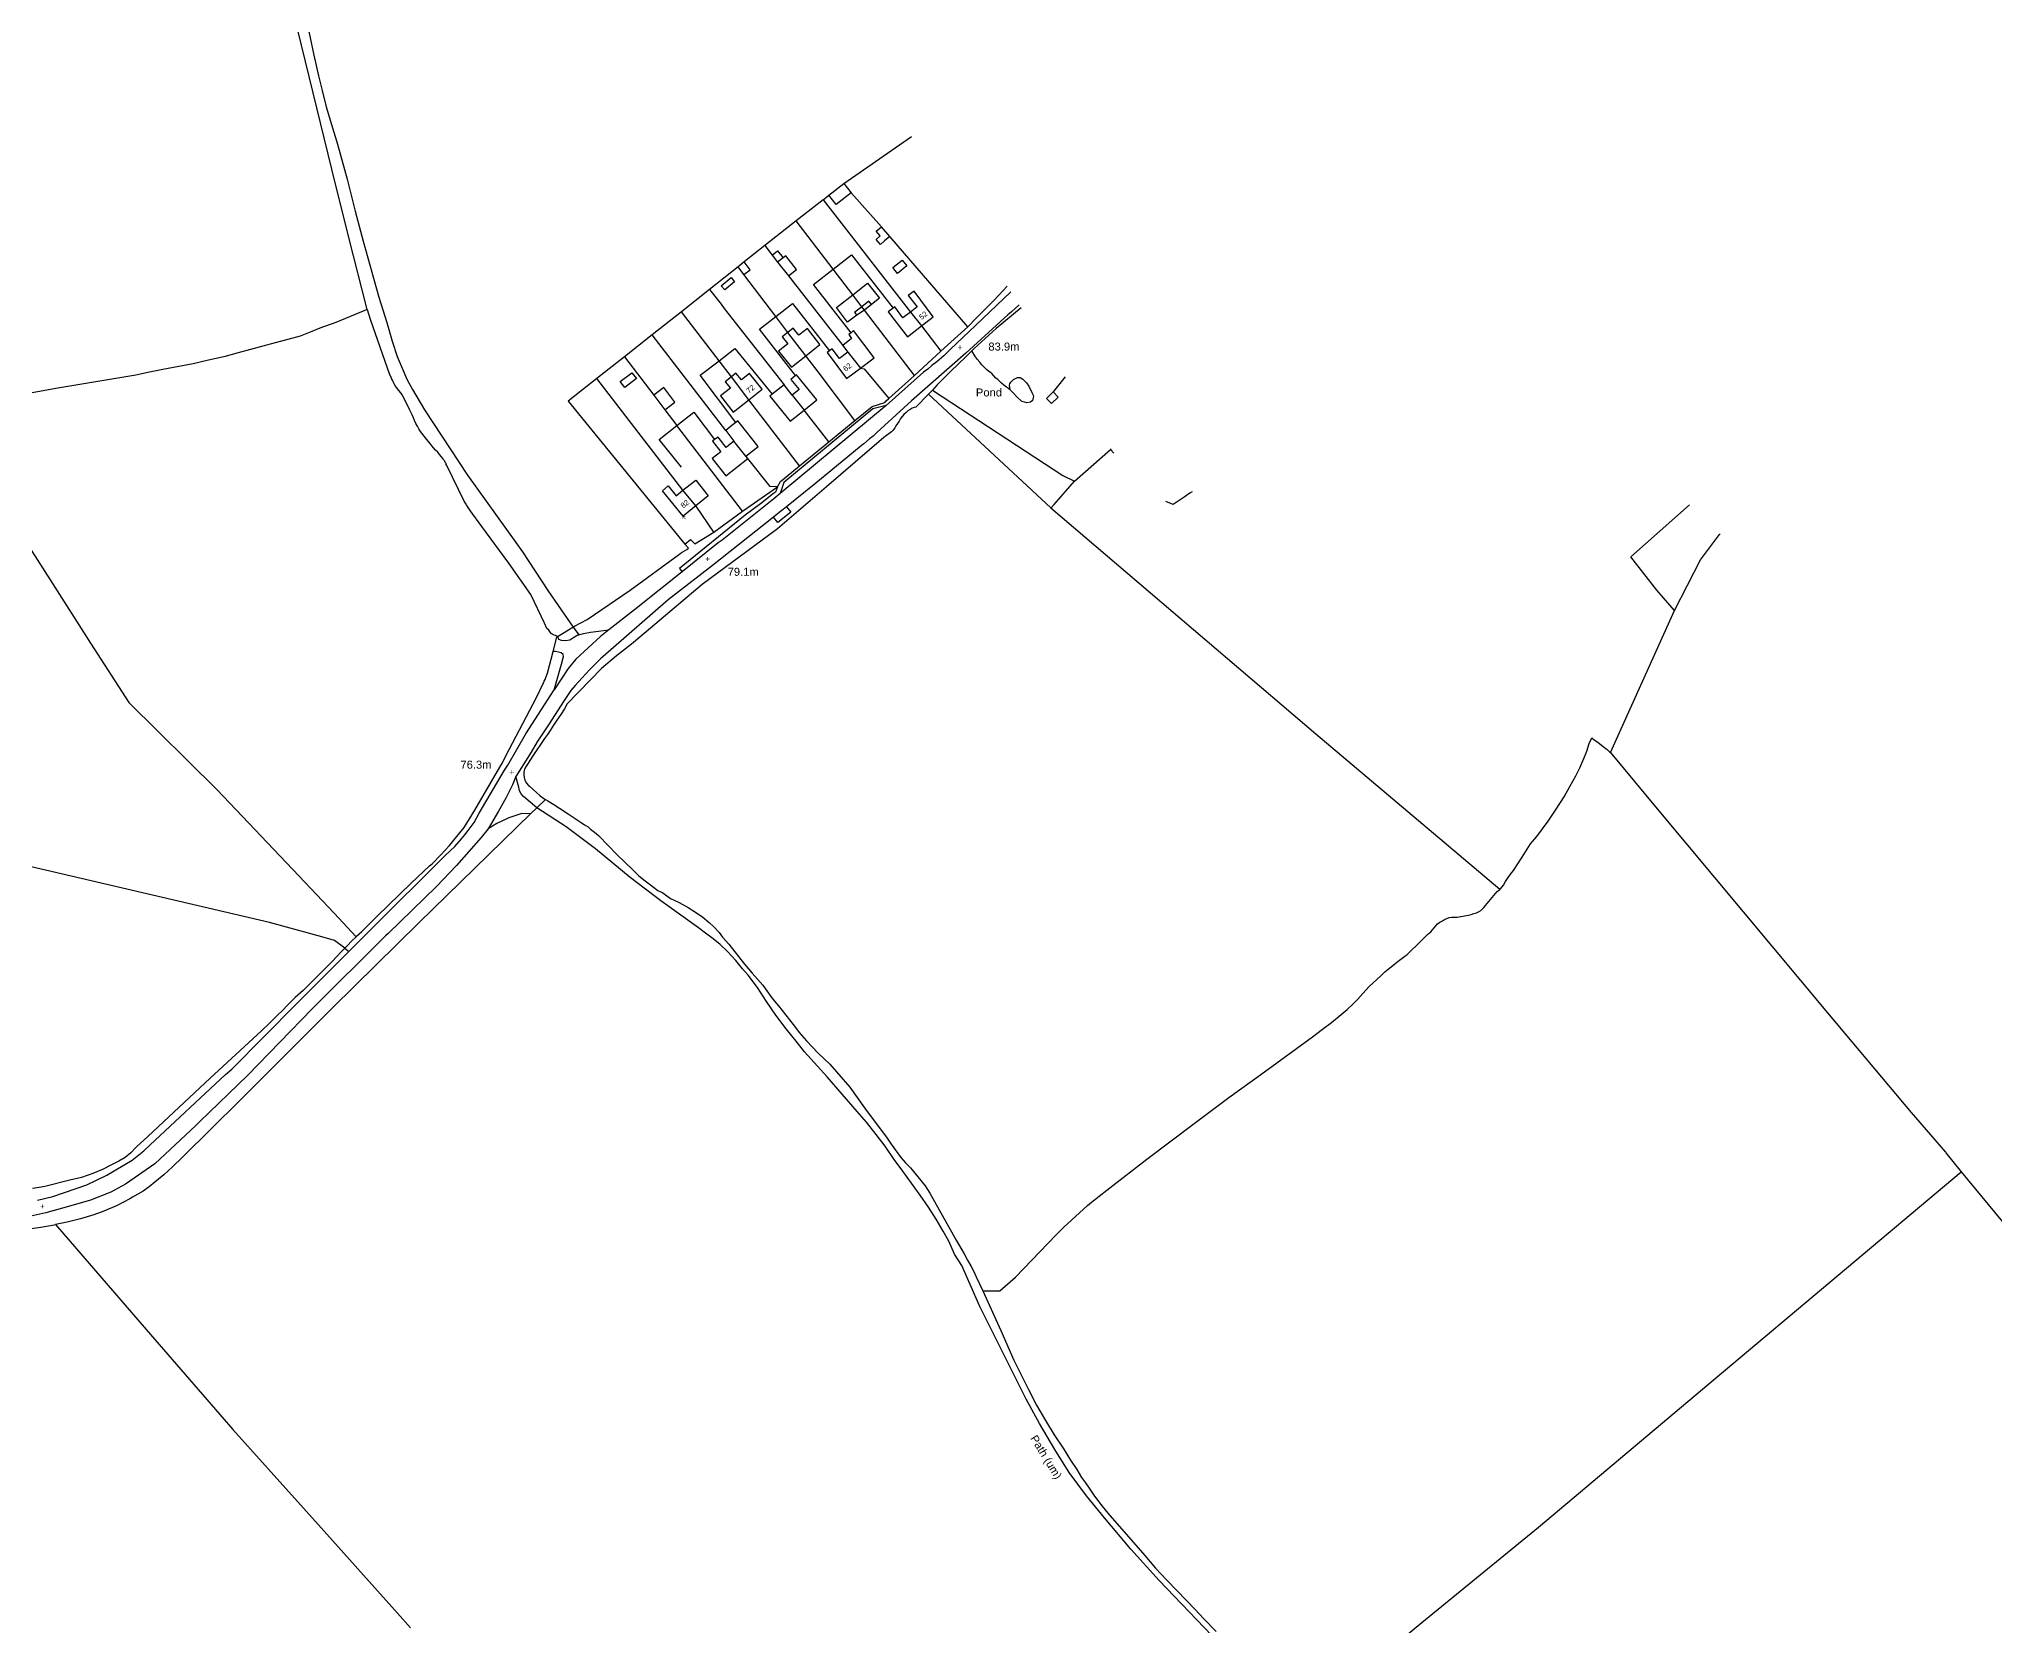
# Model space of a CAD drawing. Header units: millimetres. Extents: x 111502 to 977541, y 8702 to 1044108.
# Drawn here: x 976277 to 977010, y 476623 to 477218 of the extents above; entities that cross this region are included whole.
import ezdxf

# ---------------------------------------------------------------- set-up
doc = ezdxf.new("R2010")
doc.units = ezdxf.units.MM
doc.header["$LTSCALE"] = 0.25
doc.layers.add('X HVSS Site Background', color=8, linetype='Continuous')
doc.styles.add('OS Master Map$1$Standard', font='txt')

# ---------------------------------------------------------------- blocks, each defined once
blk = doc.blocks.new('OS Master Map$1$OSS15')
at = {"color": 8, "true_color": 0x707070, "const_width": 0.174, "flags": 128}
for points in [[(-0.775, 0), (0.775, 0)], [(0, -0.775), (0, 0.775)]]:
    blk.add_lwpolyline(points, dxfattribs=at)
blk = doc.blocks.new('OS Master Map$1$OSS2')
at = {"color": 8, "true_color": 0x707070, "const_width": 0.174, "flags": 128}
for points in [[(0.707, 0.707), (0, 0), (0.707, -0.707)], [(1.42, 0), (0, 0)]]:
    blk.add_lwpolyline(points, dxfattribs=at)
blk = doc.blocks.new('OS MAP')
at = {"layer": 'X HVSS Site Background', "flags": 128}
for points in [[(490181.71, 241657.82), (490174.75, 241684.85), (490174.75, 241684.85), (490168.45, 241710.45), (490168.45, 241710.45), (490147.25, 241797.35)], [(490158.99, 241766.11), (490161.69, 241753.21), (490161.69, 241753.21), (490163.47, 241745.41), (490163.47, 241745.41), (490164.77, 241739.88), (490164.77, 241739.88), (490166.33, 241733.76), (490166.33, 241733.76), (490168.26, 241727.15), (490168.26, 241727.15), (490170.51, 241719.85), (490170.51, 241719.85), (490174.2, 241706.63), (490174.2, 241706.63), (490177.13, 241694.64), (490177.13, 241694.64), (490180.2, 241683.44), (490180.2, 241683.44), (490186.1, 241662.39), (490186.1, 241662.39), (490189.09, 241652.88), (490189.09, 241652.88), (490191.07, 241645.91), (490191.07, 241645.91), (490192.96, 241640.18), (490192.96, 241640.18), (490194.83, 241635.78), (490194.83, 241635.78), (490196.57, 241631.65), (490196.57, 241631.65), (490198.71, 241627.76), (490198.71, 241627.76), (490203.23, 241620.15), (490203.23, 241620.15), (490219.33, 241595.71), (490219.33, 241595.71), (490237.45, 241570.39), (490237.45, 241570.39), (490239.94, 241566.9), (490239.94, 241566.9), (490249.41, 241552.47), (490249.41, 241552.47), (490252.15, 241548.45), (490252.15, 241548.45), (490258.97, 241538.74)], [(490360.43, 241705.07), (490385.78, 241722.68)], [(490352.64, 241698.96), (490342.58, 241691.07)], [(490352.64, 241698.96), (490354.82, 241700.67)], [(490352.64, 241698.96), (490385.39, 241656.84)], [(490354.82, 241700.67), (490360.43, 241705.07)], [(490363.19, 241701.55), (490357.57, 241697.15), (490357.57, 241697.15), (490354.82, 241700.67)], [(490360.43, 241705.07), (490363.19, 241701.55)], [(490374.47, 241688.82), (490363.19, 241701.55)], [(490342.58, 241691.07), (490330.73, 241681.77)], [(490356.42, 241672.94), (490342.58, 241691.07)], [(490377.61, 241685.18), (490375.66, 241683.5), (490375.66, 241683.5), (490374.13, 241682.17), (490374.13, 241682.17), (490372.48, 241684.08), (490372.48, 241684.08), (490374.02, 241685.41), (490374.02, 241685.41), (490372.52, 241687.14), (490372.52, 241687.14), (490374.47, 241688.82)], [(490377.61, 241685.18), (490374.47, 241688.82)], [(490406.87, 241651.31), (490377.61, 241685.18)], [(490330.73, 241681.77), (490323.02, 241675.64)], [(490330.73, 241681.77), (490333.54, 241678.17)], [(490333.54, 241678.17), (490335.56, 241679.74), (490335.56, 241679.74), (490337.6, 241677.12)], [(490333.54, 241678.17), (490335.59, 241675.55)], [(490337.6, 241677.12), (490335.59, 241675.55)], [(490339.62, 241670.39), (490342.67, 241672.78), (490342.67, 241672.78), (490338.64, 241677.93), (490338.64, 241677.93), (490337.6, 241677.12)], [(490356.42, 241672.94), (490363.23, 241678.27), (490363.23, 241678.27), (490378.87, 241658.29)], [(490320.75, 241673.84), (490310.02, 241665.31)], [(490314.47, 241666.72), (490318.12, 241669.74), (490318.12, 241669.74), (490319.43, 241668.17), (490319.43, 241668.17), (490315.77, 241665.15), (490315.77, 241665.15), (490314.47, 241666.72)], [(490323.02, 241675.64), (490320.75, 241673.84)], [(490322.93, 241670.97), (490320.75, 241673.84)], [(490322.93, 241670.97), (490325.23, 241672.73), (490325.23, 241672.73), (490323.02, 241675.64)], [(490334.88, 241655.23), (490322.93, 241670.97)], [(490335.59, 241675.55), (490339.62, 241670.39)], [(490339.62, 241670.39), (490359.98, 241644.33)], [(490363.1, 241649.09), (490349.03, 241667.17), (490349.03, 241667.17), (490356.42, 241672.94)], [(490363.75, 241663.33), (490356.42, 241672.94)], [(490378.76, 241673.51), (490382.3, 241676.34), (490382.3, 241676.34), (490384.05, 241674.16), (490384.05, 241674.16), (490380.52, 241671.32), (490380.52, 241671.32), (490378.76, 241673.51)], [(490310.02, 241665.31), (490299.53, 241656.97)], [(490310.02, 241665.31), (490314.35, 241659.78), (490314.35, 241659.78), (490315.59, 241658.2), (490315.59, 241658.2), (490338, 241629.57)], [(490365.23, 241655.67), (490361.83, 241653.07), (490361.83, 241653.07), (490357.63, 241658.57), (490357.63, 241658.57), (490363.75, 241663.33)], [(490363.75, 241663.33), (490369.33, 241667.67), (490369.33, 241667.67), (490373.73, 241662.07), (490373.73, 241662.07), (490370.83, 241659.67)], [(490367.17, 241658.85), (490363.75, 241663.33)], [(490422.99, 241664.43), (490409.75, 241651.85), (490409.75, 241651.85), (490400.35, 241642.95), (490400.35, 241642.95), (490397.85, 241640.45), (490397.85, 241640.45), (490395.25, 241638.15), (490395.25, 241638.15), (490393.45, 241636.75), (490393.45, 241636.75), (490391.85, 241635.45), (490391.85, 241635.45), (490390.25, 241634.25), (490390.25, 241634.25), (490376.23, 241621.77)], [(490389.46, 241651.62), (490393.93, 241655.07), (490393.93, 241655.07), (490386.73, 241664.67), (490386.73, 241664.67), (490384.53, 241663.07), (490384.53, 241663.07), (490387.93, 241658.77), (490387.93, 241658.77), (490385.39, 241656.84)], [(490406.87, 241651.31), (490407.73, 241652.17), (490407.73, 241652.17), (490409.25, 241653.75), (490409.25, 241653.75), (490416.35, 241660.95), (490416.35, 241660.95), (490418.55, 241663.15), (490418.55, 241663.15), (490420.15, 241664.95), (490420.15, 241664.95), (490421.65, 241666.54)], [(490181.71, 241657.82), (490169.95, 241652.95), (490169.95, 241652.95), (490163.95, 241650.75), (490163.95, 241650.75), (490160.25, 241649.25), (490160.25, 241649.25), (490156.55, 241647.85), (490156.55, 241647.85), (490151.95, 241646.55), (490151.95, 241646.55), (490147.25, 241645.25), (490147.25, 241645.25), (490133.35, 241641.55), (490133.35, 241641.55), (490127.95, 241640.05), (490127.95, 241640.05), (490122.15, 241638.75), (490122.15, 241638.75), (490116.45, 241637.45), (490116.45, 241637.45), (490105.05, 241635.25), (490105.05, 241635.25), (490100.05, 241634.25), (490100.05, 241634.25), (490094.95, 241633.15), (490094.95, 241633.15), (490065.65, 241628.25), (490065.65, 241628.25), (490029.63, 241621.85)], [(490253.03, 241535.13), (490252.25, 241535.55), (490252.25, 241535.55), (490251.45, 241535.85), (490251.45, 241535.85), (490250.65, 241536.35), (490250.65, 241536.35), (490250.25, 241536.85), (490250.25, 241536.85), (490249.75, 241537.55), (490249.75, 241537.55), (490249.05, 241538.25), (490249.05, 241538.25), (490248.15, 241540.15), (490248.15, 241540.15), (490243.05, 241550.95), (490243.05, 241550.95), (490234.85, 241562.65), (490234.85, 241562.65), (490224.65, 241576.45), (490224.65, 241576.45), (490220.25, 241582.45), (490220.25, 241582.45), (490219.55, 241583.55), (490219.55, 241583.55), (490218.95, 241584.55), (490218.95, 241584.55), (490218.75, 241584.85), (490218.75, 241584.85), (490218.05, 241585.95), (490218.05, 241585.95), (490211.55, 241599.25), (490211.55, 241599.25), (490211.35, 241599.65), (490211.35, 241599.65), (490211.25, 241600.05), (490211.25, 241600.05), (490211.05, 241600.35), (490211.05, 241600.35), (490210.75, 241600.95), (490210.75, 241600.95), (490210.45, 241601.25), (490210.45, 241601.25), (490210.25, 241601.55), (490210.25, 241601.55), (490210.15, 241601.75), (490210.15, 241601.75), (490209.55, 241602.55), (490209.55, 241602.55), (490208.85, 241603.45), (490208.85, 241603.45), (490208.15, 241604.25), (490208.15, 241604.25), (490207.35, 241605.05), (490207.35, 241605.05), (490205.95, 241606.65), (490205.95, 241606.65), (490205.65, 241607.05), (490205.65, 241607.05), (490203.55, 241609.65), (490203.55, 241609.65), (490201.65, 241612.05), (490201.65, 241612.05), (490201.05, 241613.05), (490201.05, 241613.05), (490200.55, 241614.05), (490200.55, 241614.05), (490199.95, 241615.05), (490199.95, 241615.05), (490199.45, 241616.15), (490199.45, 241616.15), (490199.05, 241617.15), (490199.05, 241617.15), (490198.55, 241618.25), (490198.55, 241618.25), (490198.05, 241619.25), (490198.05, 241619.25), (490197.55, 241620.35), (490197.55, 241620.35), (490197.25, 241620.95), (490197.25, 241620.95), (490194.75, 241625.75), (490194.75, 241625.75), (490194.25, 241626.55), (490194.25, 241626.55), (490193.55, 241627.45), (490193.55, 241627.45), (490192.35, 241629.05), (490192.35, 241629.05), (490191.75, 241629.95), (490191.75, 241629.95), (490191.45, 241630.65), (490191.45, 241630.65), (490191.15, 241631.25), (490191.15, 241631.25), (490190.85, 241631.95), (490190.85, 241631.95), (490190.75, 241632.15), (490190.75, 241632.15), (490190.15, 241633.25), (490190.15, 241633.25), (490182.95, 241654.05), (490182.95, 241654.05), (490181.75, 241657.65), (490181.75, 241657.65), (490181.71, 241657.82)], [(490299.53, 241656.97), (490288.58, 241648.31)], [(490313.6, 241638.61), (490299.53, 241656.97)], [(490342.3, 241633.01), (490328.73, 241650.47), (490328.73, 241650.47), (490334.88, 241655.23)], [(490334.88, 241655.23), (490341.13, 241660.07), (490341.13, 241660.07), (490355.02, 241642.33)], [(490339.45, 241649.22), (490334.88, 241655.23)], [(490426.11, 241659.56), (490423.25, 241656.95), (490423.25, 241656.95), (490421.95, 241655.75), (490421.95, 241655.75), (490406.15, 241641.45), (490406.15, 241641.45), (490385.75, 241623.55), (490385.75, 241623.55), (490372.75, 241611.65), (490372.75, 241611.65), (490371.35, 241610.35), (490371.35, 241610.35), (490370.05, 241609.25), (490370.05, 241609.25), (490367.85, 241607.45), (490367.85, 241607.45), (490367.05, 241606.75), (490367.05, 241606.75), (490366.15, 241606.05), (490366.15, 241606.05), (490349.85, 241592.65), (490349.85, 241592.65), (490338.95, 241583.75)], [(490367.17, 241658.85), (490364.43, 241656.67), (490364.43, 241656.67), (490365.23, 241655.67)], [(490368.13, 241657.61), (490365.23, 241655.67)], [(490370.83, 241659.67), (490369.83, 241660.97), (490369.83, 241660.97), (490367.17, 241658.85)], [(490368.13, 241657.61), (490367.17, 241658.85)], [(490370.83, 241659.67), (490368.13, 241657.61)], [(490386.84, 241633.09), (490368.13, 241657.61)], [(490378.87, 241658.29), (490377.03, 241656.97), (490377.03, 241656.97), (490384.23, 241647.57), (490384.23, 241647.57), (490389.46, 241651.62)], [(490385.39, 241656.84), (490382.53, 241654.67), (490382.53, 241654.67), (490379.53, 241658.77), (490379.53, 241658.77), (490378.87, 241658.29)], [(490385.39, 241656.84), (490389.46, 241651.62)], [(490426.85, 241658.4), (490417.55, 241650.65), (490417.55, 241650.65), (490413.35, 241646.95), (490413.35, 241646.95), (490409.25, 241643.15), (490409.25, 241643.15), (490408.45, 241642.35)], [(490288.58, 241648.31), (490278.12, 241640.04)], [(490316.14, 241612.39), (490288.58, 241648.31)], [(490339.45, 241649.22), (490337.33, 241647.57), (490337.33, 241647.57), (490339.43, 241644.97), (490339.43, 241644.97), (490335.93, 241642.17), (490335.93, 241642.17), (490340.73, 241636.17), (490340.73, 241636.17), (490346.11, 241640.45)], [(490346.11, 241640.45), (490351.43, 241644.67), (490351.43, 241644.67), (490346.73, 241650.67), (490346.73, 241650.67), (490343.53, 241648.17), (490343.53, 241648.17), (490341.43, 241650.77), (490341.43, 241650.77), (490339.45, 241649.22)], [(490346.11, 241640.45), (490339.45, 241649.22)], [(490363.1, 241649.09), (490362.23, 241648.37), (490362.23, 241648.37), (490363.33, 241646.9), (490363.33, 241646.9), (490359.98, 241644.33)], [(490366.62, 241635.85), (490371.73, 241639.67), (490371.73, 241639.67), (490364.03, 241649.87), (490364.03, 241649.87), (490363.1, 241649.09)], [(490389.46, 241651.62), (490396.83, 241642.14)], [(490396.83, 241642.14), (490406.87, 241651.31)], [(490278.12, 241640.04), (490267.78, 241631.87)], [(490278.12, 241640.04), (490289.13, 241625.65)], [(490313.6, 241638.61), (490319.53, 241643.17), (490319.53, 241643.17), (490333.58, 241626.03)], [(490364.56, 241616.17), (490350.73, 241634.37), (490350.73, 241634.37), (490346.11, 241640.45)], [(490355.02, 241642.33), (490354.13, 241641.67), (490354.13, 241641.67), (490361.43, 241631.97), (490361.43, 241631.97), (490366.62, 241635.85)], [(490361.93, 241641.84), (490358.83, 241639.47), (490358.83, 241639.47), (490356.03, 241643.07), (490356.03, 241643.07), (490355.02, 241642.33)], [(490359.98, 241644.33), (490361.83, 241641.97), (490361.83, 241641.97), (490361.93, 241641.84)], [(490361.93, 241641.84), (490366.62, 241635.85)], [(490386.84, 241633.09), (490396.83, 241642.14)], [(490408.45, 241642.35), (490406.25, 241640.15), (490406.25, 241640.15), (490403.25, 241637.25), (490403.25, 241637.25), (490400.55, 241634.65), (490400.55, 241634.65), (490395.45, 241629.55), (490395.45, 241629.55), (490393.6, 241627.6)], [(490422.74, 241627.72), (490420.4, 241629.4), (490420.4, 241629.4), (490419.5, 241630.2), (490419.5, 241630.2), (490418.7, 241631.1), (490418.7, 241631.1), (490418.1, 241631.5), (490418.1, 241631.5), (490417.4, 241632.1), (490417.4, 241632.1), (490415.93, 241633.81), (490415.93, 241633.81), (490414.6, 241634.7), (490414.6, 241634.7), (490413.9, 241635.3), (490413.9, 241635.3), (490413.1, 241636), (490413.1, 241636), (490412.2, 241637), (490412.2, 241637), (490411.4, 241638), (490411.4, 241638), (490410.4, 241639.2), (490410.4, 241639.2), (490409.5, 241640.4), (490409.5, 241640.4), (490408.45, 241642.35)], [(490282.63, 241631.87), (490278.23, 241628.57), (490278.23, 241628.57), (490276.53, 241630.77), (490276.53, 241630.77), (490280.93, 241634.07), (490280.93, 241634.07), (490282.63, 241631.87)], [(490319.92, 241615.49), (490306.53, 241633.17), (490306.53, 241633.17), (490313.6, 241638.61)], [(490318.25, 241632.53), (490313.6, 241638.61)], [(490318.25, 241632.53), (490315.93, 241630.67), (490315.93, 241630.67), (490317.93, 241628.27), (490317.93, 241628.27), (490314.13, 241625.37), (490314.13, 241625.37), (490318.93, 241619.27), (490318.93, 241619.27), (490324.82, 241623.96)], [(490324.82, 241623.96), (490329.73, 241627.87), (490329.73, 241627.87), (490325.03, 241633.77), (490325.03, 241633.77), (490322.03, 241631.37), (490322.03, 241631.37), (490319.93, 241633.87), (490319.93, 241633.87), (490318.25, 241632.53)], [(490324.82, 241623.96), (490318.25, 241632.53)], [(490342.3, 241633.01), (490340.53, 241631.57), (490340.53, 241631.57), (490343.63, 241627.77), (490343.63, 241627.77), (490341.07, 241625.65)], [(490345.47, 241620.02), (490350.23, 241623.87), (490350.23, 241623.87), (490342.63, 241633.27), (490342.63, 241633.27), (490342.3, 241633.01)], [(490366.62, 241635.85), (490368.04, 241635.51), (490368.04, 241635.51), (490377.33, 241624.47)], [(490377.33, 241624.47), (490386.84, 241633.09)], [(490443.36, 241632.56), (490438.87, 241626.9)], [(490392.18, 241626.11), (490387.45, 241621.15), (490387.45, 241621.15), (490386.75, 241621.05), (490386.75, 241621.05), (490386.05, 241620.75), (490386.05, 241620.75), (490385.25, 241620.35), (490385.25, 241620.35), (490384.45, 241619.85), (490384.45, 241619.85), (490383.75, 241619.15), (490383.75, 241619.15), (490382.95, 241618.45), (490382.95, 241618.45), (490382.35, 241617.75), (490382.35, 241617.75), (490381.65, 241616.95), (490381.65, 241616.95), (490381.15, 241615.95), (490381.15, 241615.95), (490379.95, 241614.15), (490379.95, 241614.15), (490379.55, 241613.45), (490379.55, 241613.45), (490378.95, 241612.55), (490378.95, 241612.55), (490378.25, 241611.95), (490378.25, 241611.95), (490375.45, 241609.85), (490375.45, 241609.85), (490353.95, 241591.35), (490353.95, 241591.35), (490335.55, 241575.55), (490335.55, 241575.55), (490307.25, 241554.65), (490307.25, 241554.65), (490282.35, 241533.55), (490282.35, 241533.55), (490280.75, 241532.35), (490280.75, 241532.35), (490275.15, 241527.95), (490275.15, 241527.95), (490269.55, 241523.25), (490269.55, 241523.25), (490256.5, 241509.8), (490256.5, 241509.8), (490256.2, 241509), (490256.2, 241509), (490255.7, 241508.1), (490255.7, 241508.1), (490254.3, 241506), (490254.3, 241506), (490252.8, 241503.8), (490252.8, 241503.8), (490251.6, 241501.9), (490251.6, 241501.9), (490250.3, 241499.9), (490250.3, 241499.9), (490249.3, 241498.4), (490249.3, 241498.4), (490248.2, 241497), (490248.2, 241497), (490243.8, 241490.5), (490243.8, 241490.5), (490241.2, 241486.3), (490241.2, 241486.3), (490240.7, 241485.4), (490240.7, 241485.4), (490240.4, 241484.3), (490240.4, 241484.3), (490240.4, 241483.5), (490240.4, 241483.5), (490240.5, 241482.3), (490240.5, 241482.3), (490240.8, 241481.3), (490240.8, 241481.3), (490241.4, 241480.2), (490241.4, 241480.2), (490242.2, 241479.3), (490242.2, 241479.3), (490242.5, 241479.1), (490242.5, 241479.1), (490245.2, 241476.7), (490245.2, 241476.7), (490246.6, 241475.5), (490246.6, 241475.5), (490247.9, 241474.5), (490247.9, 241474.5), (490248.53, 241474.12)], [(490267.78, 241631.87), (490257.03, 241623.37), (490257.03, 241623.37), (490300.83, 241569.86)], [(490300.09, 241590), (490267.78, 241631.87)], [(490293.34, 241620.14), (490297.08, 241623.01), (490297.08, 241623.01), (490292.87, 241628.51), (490292.87, 241628.51), (490289.13, 241625.65)], [(490289.13, 241625.65), (490293.34, 241620.14)], [(490333.58, 241626.03), (490332.63, 241625.27), (490332.63, 241625.27), (490340.33, 241615.87), (490340.33, 241615.87), (490345.47, 241620.02)], [(490338, 241629.57), (490334.63, 241626.87), (490334.63, 241626.87), (490333.58, 241626.03)], [(490341.07, 241625.65), (490338, 241629.57)], [(490341.07, 241625.65), (490345.47, 241620.02)], [(490393.6, 241627.6), (490392.18, 241626.11)], [(490438.07, 241583.37), (490438.01, 241583.42), (490438.01, 241583.42), (490392.18, 241626.11)], [(490393.6, 241627.6), (490442.5, 241595.5), (490442.5, 241595.5), (490446.9, 241593.4)], [(490422.74, 241627.72), (490422.51, 241629.42), (490422.51, 241629.42), (490422.59, 241629.96), (490422.59, 241629.96), (490422.96, 241630.53), (490422.96, 241630.53), (490424.06, 241631.51), (490424.06, 241631.51), (490425.53, 241632.28), (490425.53, 241632.28), (490426.53, 241632.36), (490426.53, 241632.36), (490427.54, 241631.66), (490427.54, 241631.66), (490428.93, 241630.27), (490428.93, 241630.27), (490429.78, 241629.11), (490429.78, 241629.11), (490430.94, 241626.72), (490430.94, 241626.72), (490431.48, 241625.4), (490431.48, 241625.4), (490431.4, 241624.71), (490431.4, 241624.71), (490431.17, 241623.7), (490431.17, 241623.7), (490430.4, 241623.01), (490430.4, 241623.01), (490429.01, 241622.77), (490429.01, 241622.77), (490427.23, 241623.32), (490427.23, 241623.32), (490426.96, 241623.48), (490426.96, 241623.48), (490425.45, 241624.94), (490425.45, 241624.94), (490423.75, 241626.64), (490423.75, 241626.64), (490422.74, 241627.72)], [(490438.87, 241626.9), (490440.8, 241624.9), (490440.8, 241624.9), (490438.3, 241622.5), (490438.3, 241622.5), (490436.4, 241624.4), (490436.4, 241624.4), (490436.9, 241624.9), (490436.9, 241624.9), (490438.87, 241626.9)], [(490293.34, 241620.14), (490297.8, 241614.31)], [(490297.8, 241614.31), (490304.13, 241619.27), (490304.13, 241619.27), (490311.96, 241609)], [(490343.81, 241599.16), (490329.33, 241618.07), (490329.33, 241618.07), (490324.82, 241623.96)], [(490376.23, 241621.77), (490371.33, 241620.57), (490371.33, 241620.57), (490337.93, 241592.97), (490337.93, 241592.97), (490336.58, 241588.79)], [(490376.23, 241621.77), (490336.58, 241588.79)], [(490354.76, 241608.13), (490345.47, 241620.02)], [(490364.56, 241616.17), (490371.03, 241621.47), (490371.03, 241621.47), (490375.73, 241622.97), (490375.73, 241622.97), (490376.3, 241623.5), (490376.3, 241623.5), (490377.33, 241624.47)], [(490299.52, 241598.73), (490291.13, 241609.07), (490291.13, 241609.07), (490297.8, 241614.31)], [(490322.38, 241582.18), (490297.8, 241614.31)], [(490319.92, 241615.49), (490318.43, 241614.27), (490318.43, 241614.27), (490316.14, 241612.39)], [(490316.14, 241612.39), (490316.15, 241612.38), (490316.15, 241612.38), (490319.22, 241608.45)], [(490323.7, 241602.8), (490328.33, 241606.47), (490328.33, 241606.47), (490320.63, 241616.07), (490320.63, 241616.07), (490319.92, 241615.49)], [(490354.76, 241608.13), (490364.56, 241616.17)], [(490032.31, 241603.44), (490035.15, 241599.45), (490035.15, 241599.45), (490062.85, 241556.45), (490062.85, 241556.45), (490077.95, 241532.75), (490077.95, 241532.75), (490092.35, 241510.45), (490092.35, 241510.45), (490125.5, 241477.7), (490125.5, 241477.7), (490156, 241445.5), (490156, 241445.5), (490169.3, 241431.5), (490169.3, 241431.5), (490177.54, 241422.64)], [(490311.96, 241609), (490311.13, 241608.37), (490311.13, 241608.37), (490314.24, 241604.48), (490314.24, 241604.48), (490311.02, 241601.91), (490311.02, 241601.91), (490316.21, 241595.42), (490316.21, 241595.42), (490324.4, 241601.92)], [(490319.22, 241608.45), (490316.23, 241606.07), (490316.23, 241606.07), (490313.23, 241609.97), (490313.23, 241609.97), (490311.96, 241609)], [(490323.7, 241602.8), (490319.22, 241608.45)], [(490343.81, 241599.16), (490354.76, 241608.13)], [(490446.9, 241593.4), (490460.36, 241605.29)], [(490460.36, 241605.29), (490460.64, 241605.52)], [(490461.68, 241603.88), (490461.66, 241603.89), (490461.66, 241603.89), (490460.36, 241605.29)], [(490324.4, 241601.92), (490323.7, 241602.8)], [(490335.49, 241591.31), (490332.84, 241591.49), (490332.84, 241591.49), (490324.4, 241601.92)], [(490335.49, 241591.31), (490336.63, 241593.27), (490336.63, 241593.27), (490343.81, 241599.16)], [(490304.92, 241584.2), (490300.13, 241580.27), (490300.13, 241580.27), (490292.43, 241589.87), (490292.43, 241589.87), (490294.53, 241591.67), (490294.53, 241591.67), (490297.53, 241587.97), (490297.53, 241587.97), (490300.09, 241590)], [(490335.49, 241591.31), (490334.82, 241589.37), (490334.82, 241589.37), (490334.01, 241588.75), (490334.01, 241588.75), (490329.12, 241584.99), (490329.12, 241584.99), (490323.47, 241580.64), (490323.47, 241580.64), (490298.75, 241560.64), (490298.75, 241560.64), (490299.73, 241559.45)], [(490336.58, 241588.79), (490334.12, 241586.82), (490334.12, 241586.82), (490314.8, 241571.3), (490314.8, 241571.3), (490313.3, 241570.3), (490313.3, 241570.3), (490299.73, 241559.45)], [(490300.09, 241590), (490302.83, 241592.17), (490302.83, 241592.17), (490304.86, 241593.78), (490304.86, 241593.78), (490309.53, 241587.97), (490309.53, 241587.97), (490304.92, 241584.2)], [(490304.92, 241584.2), (490300.09, 241590)], [(490322.38, 241582.18), (490335.49, 241591.31)], [(490438.07, 241583.37), (490439.27, 241584.73), (490439.27, 241584.73), (490446.9, 241593.4)], [(490490.96, 241589.39), (490490.16, 241588.89), (490490.16, 241588.89), (490487.96, 241587.39), (490487.96, 241587.39), (490483.86, 241584.69), (490483.86, 241584.69), (490481.15, 241585.84)], [(490311.71, 241574.31), (490305.03, 241584.07), (490305.03, 241584.07), (490304.92, 241584.2)], [(490311.71, 241574.31), (490322.38, 241582.18)], [(490338.95, 241583.75), (490337.65, 241582.75), (490337.65, 241582.75), (490336.15, 241581.65), (490336.15, 241581.65), (490335.45, 241581.05), (490335.45, 241581.05), (490334.08, 241579.96)], [(490340.49, 241581.77), (490335.61, 241577.98)], [(490338.95, 241583.75), (490340.49, 241581.77)], [(490606.31, 241440.36), (490537.39, 241498.51), (490537.39, 241498.51), (490438.07, 241583.37)], [(490671.9, 241545), (490665.2, 241552.6), (490665.2, 241552.6), (490655.5, 241565.1), (490655.5, 241565.1), (490677.41, 241584.61)], [(490334.08, 241579.96), (490311.11, 241561.75), (490311.11, 241561.75), (490294.6, 241548.9), (490294.6, 241548.9), (490269.22, 241526.81), (490269.22, 241526.81), (490265, 241522.7), (490265, 241522.7), (490262.3, 241519.7), (490262.3, 241519.7), (490259.7, 241516.8), (490259.7, 241516.8), (490258.1, 241514.9), (490258.1, 241514.9), (490255.34, 241510.83), (490255.34, 241510.83), (490249.88, 241502.48), (490249.88, 241502.48), (490245.48, 241495.64), (490245.48, 241495.64), (490243.22, 241491.87), (490243.22, 241491.87), (490237.4, 241482.7)], [(490300.83, 241569.86), (490302.97, 241571.51), (490302.97, 241571.51), (490304.53, 241569.91), (490304.53, 241569.91), (490311.71, 241574.31)], [(490335.61, 241577.98), (490334.08, 241579.96)], [(490258.97, 241538.74), (490259.39, 241539.04), (490259.39, 241539.04), (490264.19, 241541.51), (490264.19, 241541.51), (490280.23, 241552.57), (490280.23, 241552.57), (490298.43, 241565.77), (490298.43, 241565.77), (490299.03, 241566.27), (490299.03, 241566.27), (490299.73, 241566.77), (490299.73, 241566.77), (490300.63, 241567.27), (490300.63, 241567.27), (490301.53, 241567.87), (490301.53, 241567.87), (490302.1, 241568.31), (490302.1, 241568.31), (490300.83, 241569.86)], [(490671.9, 241545), (490681.56, 241563.95), (490681.56, 241563.95), (490688.75, 241573.38), (490688.75, 241573.38), (490689.03, 241573.69)], [(490299.73, 241559.45), (490281.9, 241545.2), (490281.9, 241545.2), (490272.33, 241537.66)], [(490647.79, 241491.68), (490671.9, 241545)], [(490272.33, 241537.66), (490269.2, 241535.2), (490269.2, 241535.2), (490259.86, 241526.7), (490259.86, 241526.7), (490257.07, 241523.24), (490257.07, 241523.24), (490251.85, 241515.18)], [(490253.03, 241535.13), (490254.95, 241536.35), (490254.95, 241536.35), (490257.11, 241537.63), (490257.11, 241537.63), (490258.85, 241538.65), (490258.85, 241538.65), (490258.97, 241538.74)], [(490258.97, 241538.74), (490261.01, 241535.85)], [(490261.01, 241535.85), (490262.8, 241536.31), (490262.8, 241536.31), (490265.43, 241536.77), (490265.43, 241536.77), (490272.33, 241537.66)], [(490251.36, 241529.51), (490252.75, 241534.95), (490252.75, 241534.95), (490253.03, 241535.13)], [(490253.03, 241535.13), (490253.44, 241534.22), (490253.44, 241534.22), (490254.45, 241533.76), (490254.45, 241533.76), (490255.99, 241533.68), (490255.99, 241533.68), (490257.62, 241533.91), (490257.62, 241533.91), (490258.78, 241534.69), (490258.78, 241534.69), (490260.71, 241535.77), (490260.71, 241535.77), (490261.01, 241535.85)], [(490177.54, 241422.64), (490177.7, 241422.8), (490177.7, 241422.8), (490179.7, 241424.6), (490179.7, 241424.6), (490185.4, 241430.3), (490185.4, 241430.3), (490198.2, 241442.7), (490198.2, 241442.7), (490205, 241449.2), (490205, 241449.2), (490206, 241450), (490206, 241450), (490209.3, 241453.3), (490209.3, 241453.3), (490212.5, 241456.8), (490212.5, 241456.8), (490218.1, 241463.6), (490218.1, 241463.6), (490220.1, 241466.8), (490220.1, 241466.8), (490222.1, 241470.1), (490222.1, 241470.1), (490231.4, 241486.2), (490231.4, 241486.2), (490232.4, 241487.8), (490232.4, 241487.8), (490233.7, 241490.4), (490233.7, 241490.4), (490245.2, 241512.26), (490245.2, 241512.26), (490247.8, 241517.8), (490247.8, 241517.8), (490248, 241518.5), (490248, 241518.5), (490248.4, 241519.1), (490248.4, 241519.1), (490248.7, 241519.8), (490248.7, 241519.8), (490249.3, 241521.4), (490249.3, 241521.4), (490251.36, 241529.51)], [(490251.85, 241515.18), (490254.59, 241524.77), (490254.59, 241524.77), (490255.3, 241527.65), (490255.3, 241527.65), (490255.22, 241528.5), (490255.22, 241528.5), (490254.45, 241529.12), (490254.45, 241529.12), (490253.36, 241529.35), (490253.36, 241529.35), (490252.28, 241529.58), (490252.28, 241529.58), (490251.36, 241529.51)], [(490174.83, 241417.13), (490182.8, 241425.1), (490182.8, 241425.1), (490211.1, 241453.2), (490211.1, 241453.2), (490214.6, 241456.5), (490214.6, 241456.5), (490217, 241459.3), (490217, 241459.3), (490218.3, 241460.8), (490218.3, 241460.8), (490219.5, 241462.4), (490219.5, 241462.4), (490221.8, 241465.5), (490221.8, 241465.5), (490223.7, 241468.9), (490223.7, 241468.9), (490233.2, 241485.1), (490233.2, 241485.1), (490234.4, 241486.9), (490234.4, 241486.9), (490241.15, 241498.65), (490241.15, 241498.65), (490251.85, 241515.18)], [(490173.25, 241418.31), (490169.39, 241421.2), (490169.39, 241421.2), (490164.68, 241422.64), (490164.68, 241422.64), (490145.11, 241427.95), (490145.11, 241427.95), (490000, 241461.84)], [(490606.31, 241440.36), (490606.6, 241440.6), (490606.6, 241440.6), (490607.7, 241441.9), (490607.7, 241441.9), (490608.5, 241443.3), (490608.5, 241443.3), (490609.2, 241444.5), (490609.2, 241444.5), (490610.4, 241446.1), (490610.4, 241446.1), (490611.5, 241447.5), (490611.5, 241447.5), (490614.7, 241452.4), (490614.7, 241452.4), (490617.9, 241457.4), (490617.9, 241457.4), (490620.2, 241460.2), (490620.2, 241460.2), (490624.5, 241466), (490624.5, 241466), (490627.5, 241470.5), (490627.5, 241470.5), (490630.5, 241475.1), (490630.5, 241475.1), (490632.6, 241479), (490632.6, 241479), (490634.8, 241482.9), (490634.8, 241482.9), (490636.4, 241486), (490636.4, 241486), (490637.9, 241489.4), (490637.9, 241489.4), (490639, 241492.2), (490639, 241492.2), (490639.9, 241495.1), (490639.9, 241495.1), (490640.8, 241497.2), (490640.8, 241497.2), (490641.7, 241496.4), (490641.7, 241496.4), (490642.7, 241495.8), (490642.7, 241495.8), (490643.7, 241495.1), (490643.7, 241495.1), (490645.1, 241494), (490645.1, 241494), (490646.6, 241492.8), (490646.6, 241492.8), (490647.5, 241492), (490647.5, 241492), (490647.79, 241491.68)], [(490647.79, 241491.68), (490648.3, 241491.1), (490648.3, 241491.1), (490665.3, 241470.6), (490665.3, 241470.6), (490729.8, 241393.3), (490729.8, 241393.3), (490760.6, 241356.7), (490760.6, 241356.7), (490773.5, 241341.8), (490773.5, 241341.8), (490773.63, 241341.64), (490773.63, 241341.64), (490779.33, 241334.41)], [(490237.4, 241482.7), (490236.2, 241479.6), (490236.2, 241479.6), (490233.7, 241474.6), (490233.7, 241474.6), (490230.9, 241469.7), (490230.9, 241469.7), (490227.02, 241463.04)], [(490245.3, 241470.96), (490240.26, 241475.22), (490240.26, 241475.22), (490239.37, 241476.25), (490239.37, 241476.25), (490238.82, 241477.35), (490238.82, 241477.35), (490238.56, 241478.76), (490238.56, 241478.76), (490237.4, 241482.7)], [(490248.53, 241474.12), (490245.3, 241470.96)], [(490248.53, 241474.12), (490249.4, 241473.6), (490249.4, 241473.6), (490251.7, 241472.2), (490251.7, 241472.2), (490253.8, 241470.8), (490253.8, 241470.8), (490257.1, 241468.7), (490257.1, 241468.7), (490261.9, 241465.5), (490261.9, 241465.5), (490263.2, 241464.6), (490263.2, 241464.6), (490264.5, 241463.8), (490264.5, 241463.8), (490265.4, 241463), (490265.4, 241463), (490266.4, 241462.2), (490266.4, 241462.2), (490267.5, 241461.3), (490267.5, 241461.3), (490268.5, 241460.4), (490268.5, 241460.4), (490275.3, 241453.5), (490275.3, 241453.5), (490281.3, 241447.7), (490281.3, 241447.7), (490283.5, 241445.5), (490283.5, 241445.5), (490285.9, 241443.6), (490285.9, 241443.6), (490287.4, 241442.4), (490287.4, 241442.4), (490289, 241441.2), (490289, 241441.2), (490290.7, 241440), (490290.7, 241440), (490292.6, 241439.1), (490292.6, 241439.1), (490295.4, 241437), (490295.4, 241437), (490298.7, 241435.4), (490298.7, 241435.4), (490302, 241433.6), (490302, 241433.6), (490305.2, 241431.6), (490305.2, 241431.6), (490307.5, 241429.9), (490307.5, 241429.9), (490309.9, 241428), (490309.9, 241428), (490311.8, 241426.2), (490311.8, 241426.2), (490313.7, 241424.2), (490313.7, 241424.2), (490314.9, 241422.5), (490314.9, 241422.5), (490317.3, 241419.8), (490317.3, 241419.8), (490323.2, 241412.3), (490323.2, 241412.3), (490324.6, 241410.6), (490324.6, 241410.6), (490326, 241409), (490326, 241409), (490328, 241406.7), (490328, 241406.7), (490330, 241404.5), (490330, 241404.5), (490331.5, 241402.3), (490331.5, 241402.3), (490333, 241400.2), (490333, 241400.2), (490334.4, 241398.4), (490334.4, 241398.4), (490335.9, 241396.7), (490335.9, 241396.7), (490338.7, 241393.2), (490338.7, 241393.2), (490341.4, 241389.7), (490341.4, 241389.7), (490343.8, 241386.6), (490343.8, 241386.6), (490346.4, 241383.6), (490346.4, 241383.6), (490350.8, 241379), (490350.8, 241379), (490355.2, 241374.8), (490355.2, 241374.8), (490362.6, 241366.2), (490362.6, 241366.2), (490368.2, 241358.5), (490368.2, 241358.5), (490374.4, 241350.1), (490374.4, 241350.1), (490376.4, 241347.5), (490376.4, 241347.5), (490378.2, 241344.8), (490378.2, 241344.8), (490381.8, 241339.8), (490381.8, 241339.8), (490383.5, 241337.9), (490383.5, 241337.9), (490385.4, 241336), (490385.4, 241336), (490390.9, 241329.2), (490390.9, 241329.2), (490392.7, 241326.5), (490392.7, 241326.5), (490402.5, 241308.9), (490402.5, 241308.9), (490405.5, 241303.7), (490405.5, 241303.7), (490406.8, 241301.4), (490406.8, 241301.4), (490408.2, 241299), (490408.2, 241299), (490409.1, 241297.1), (490409.1, 241297.1), (490410, 241295.1), (490410, 241295.1), (490412.5, 241289.8)], [(490243.07, 241468.79), (490201.1, 241427.8), (490201.1, 241427.8), (490168.8, 241396.1), (490168.8, 241396.1), (490133.9, 241361.2), (490133.9, 241361.2), (490112.5, 241340), (490112.5, 241340), (490108.7, 241336.4), (490108.7, 241336.4), (490105.5, 241333.4), (490105.5, 241333.4), (490102.1, 241330.6), (490102.1, 241330.6), (490099.9, 241328.8), (490099.9, 241328.8), (490097.7, 241327.2), (490097.7, 241327.2), (490093.7, 241325), (490093.7, 241325), (490092.7, 241324.3), (490092.7, 241324.3), (490087.9, 241321.9), (490087.9, 241321.9), (490083, 241319.7), (490083, 241319.7), (490079.2, 241318.3), (490079.2, 241318.3), (490074.2, 241316.8), (490074.2, 241316.8), (490069.2, 241315.6), (490069.2, 241315.6), (490064.82, 241314.7)], [(490243.07, 241468.79), (490241.97, 241468.76), (490241.97, 241468.76), (490239.62, 241468.77), (490239.62, 241468.77), (490234.75, 241467.25), (490234.75, 241467.25), (490230.31, 241465.03), (490230.31, 241465.03), (490227.02, 241463.04)], [(490245.3, 241470.96), (490243.07, 241468.79)], [(490503.95, 241154.79), (490478.67, 241181.21), (490478.67, 241181.21), (490468.03, 241192.94), (490468.03, 241192.94), (490458.14, 241204.75), (490458.14, 241204.75), (490451.41, 241212.96), (490451.41, 241212.96), (490444.9, 241221.78), (490444.9, 241221.78), (490439.55, 241230.37), (490439.55, 241230.37), (490433.8, 241240.15), (490433.8, 241240.15), (490428.82, 241249.24), (490428.82, 241249.24), (490411.37, 241284.01), (490411.37, 241284.01), (490407.82, 241292.22), (490407.82, 241292.22), (490404.62, 241299.33), (490404.62, 241299.33), (490401.94, 241303.57), (490401.94, 241303.57), (490399.77, 241308.45), (490399.77, 241308.45), (490397.68, 241312.16), (490397.68, 241312.16), (490395.06, 241316.69), (490395.06, 241316.69), (490392.09, 241321.22), (490392.09, 241321.22), (490389.04, 241325.68), (490389.04, 241325.68), (490385.76, 241330.19), (490385.76, 241330.19), (490382.48, 241334.76), (490382.48, 241334.76), (490379.27, 241339.12), (490379.27, 241339.12), (490375.84, 241344.03), (490375.84, 241344.03), (490372.55, 241348.43), (490372.55, 241348.43), (490368.88, 241353.08), (490368.88, 241353.08), (490365.42, 241357.04), (490365.42, 241357.04), (490354.14, 241370.11), (490354.14, 241370.11), (490345.62, 241379.48), (490345.62, 241379.48), (490343.05, 241382.85), (490343.05, 241382.85), (490338.8, 241388.03), (490338.8, 241388.03), (490334.93, 241393.2), (490334.93, 241393.2), (490331.39, 241398.36), (490331.39, 241398.36), (490328.01, 241403.56), (490328.01, 241403.56), (490324.58, 241408.26), (490324.58, 241408.26), (490322.45, 241410.6), (490322.45, 241410.6), (490319.89, 241413.76), (490319.89, 241413.76), (490316.66, 241417.23), (490316.66, 241417.23), (490314.05, 241419.65), (490314.05, 241419.65), (490311.41, 241421.84), (490311.41, 241421.84), (490308.59, 241423.96), (490308.59, 241423.96), (490305.89, 241425.96), (490305.89, 241425.96), (490291.74, 241436.08), (490291.74, 241436.08), (490280.29, 241444.77), (490280.29, 241444.77), (490267.31, 241455.62), (490267.31, 241455.62), (490256.35, 241463.83), (490256.35, 241463.83), (490245.3, 241470.96)], [(490227.02, 241463.04), (490224.45, 241459.78), (490224.45, 241459.78), (490215.22, 241449.33), (490215.22, 241449.33), (490207.62, 241441.48), (490207.62, 241441.48), (490189.5, 241423.8), (490189.5, 241423.8), (490188.6, 241423), (490188.6, 241423), (490161.1, 241395.6), (490161.1, 241395.6), (490136.87, 241370.55), (490136.87, 241370.55), (490119, 241353.4), (490119, 241353.4), (490117.4, 241351.8), (490117.4, 241351.8), (490102.1, 241337.5), (490102.1, 241337.5), (490091.03, 241329.83), (490091.03, 241329.83), (490085.62, 241326.87), (490085.62, 241326.87), (490077.9, 241323.8), (490077.9, 241323.8), (490070.6, 241321.7), (490070.6, 241321.7), (490061.2, 241319.1), (490061.2, 241319.1), (490054.4, 241317.6)], [(490412.5, 241289.8), (490418.94, 241289.85), (490418.94, 241289.85), (490424.76, 241295), (490424.76, 241295), (490440, 241310.8), (490440, 241310.8), (490442.9, 241313.7), (490442.9, 241313.7), (490445.9, 241316.5), (490445.9, 241316.5), (490448.7, 241319.1), (490448.7, 241319.1), (490451.8, 241321.8), (490451.8, 241321.8), (490453.3, 241323.1), (490453.3, 241323.1), (490456.1, 241325.4), (490456.1, 241325.4), (490459, 241327.6), (490459, 241327.6), (490460.1, 241328.5), (490460.1, 241328.5), (490474, 241339.2), (490474, 241339.2), (490492.2, 241353), (490492.2, 241353), (490504.8, 241362.4), (490504.8, 241362.4), (490516.7, 241371), (490516.7, 241371), (490536.1, 241385.1), (490536.1, 241385.1), (490539.9, 241388), (490539.9, 241388), (490543.2, 241390.5), (490543.2, 241390.5), (490546.9, 241393.5), (490546.9, 241393.5), (490549.1, 241395.3), (490549.1, 241395.3), (490551.2, 241397.3), (490551.2, 241397.3), (490553.1, 241399.2), (490553.1, 241399.2), (490555, 241401.3), (490555, 241401.3), (490557.4, 241403.9), (490557.4, 241403.9), (490560.3, 241406.6), (490560.3, 241406.6), (490561.7, 241408), (490561.7, 241408), (490563.2, 241409.4), (490563.2, 241409.4), (490564.5, 241410.4), (490564.5, 241410.4), (490565.6, 241411.3), (490565.6, 241411.3), (490567, 241412.4), (490567, 241412.4), (490568.3, 241413.4), (490568.3, 241413.4), (490570.8, 241415.3), (490570.8, 241415.3), (490571.5, 241415.8), (490571.5, 241415.8), (490573.4, 241417.7), (490573.4, 241417.7), (490575.1, 241419.3), (490575.1, 241419.3), (490577, 241421.2), (490577, 241421.2), (490579.2, 241423.5), (490579.2, 241423.5), (490580.5, 241424.5), (490580.5, 241424.5), (490581.7, 241426), (490581.7, 241426), (490583, 241427.4), (490583, 241427.4), (490583.9, 241428.1), (490583.9, 241428.1), (490584.9, 241428.6), (490584.9, 241428.6), (490585.6, 241429.1), (490585.6, 241429.1), (490586.5, 241429.5), (490586.5, 241429.5), (490587.4, 241429.8), (490587.4, 241429.8), (490588.2, 241429.9), (490588.2, 241429.9), (490590.3, 241430), (490590.3, 241430), (490593.8, 241430.6), (490593.8, 241430.6), (490594.6, 241430.7), (490594.6, 241430.7), (490595.6, 241430.9), (490595.6, 241430.9), (490596.6, 241431.3), (490596.6, 241431.3), (490597.6, 241431.6), (490597.6, 241431.6), (490598.3, 241432), (490598.3, 241432), (490599.2, 241432.5), (490599.2, 241432.5), (490600.3, 241433.6), (490600.3, 241433.6), (490605.4, 241439.6), (490605.4, 241439.6), (490606.31, 241440.36)], [(490173.25, 241418.31), (490174.4, 241419.5), (490174.4, 241419.5), (490175.7, 241420.8), (490175.7, 241420.8), (490177.54, 241422.64)], [(490058.08, 241323.84), (490063.78, 241325.21), (490063.78, 241325.21), (490076.61, 241329.54), (490076.61, 241329.54), (490084.03, 241333.21), (490084.03, 241333.21), (490093.6, 241338.8), (490093.6, 241338.8), (490097.9, 241342.3), (490097.9, 241342.3), (490100.2, 241344.5), (490100.2, 241344.5), (490128.6, 241370.9), (490128.6, 241370.9), (490131, 241372.9), (490131, 241372.9), (490155.2, 241397.5), (490155.2, 241397.5), (490174.83, 241417.13)], [(490173.25, 241418.31), (490171.8, 241416.8), (490171.8, 241416.8), (490168.7, 241413.5), (490168.7, 241413.5), (490157.7, 241402.5), (490157.7, 241402.5), (490154.7, 241399.8), (490154.7, 241399.8), (490151.8, 241397), (490151.8, 241397), (490150, 241395), (490150, 241395), (490148.1, 241393.2), (490148.1, 241393.2), (490145.1, 241390.2), (490145.1, 241390.2), (490142.1, 241387.3), (490142.1, 241387.3), (490122.8, 241369.6), (490122.8, 241369.6), (490099.5, 241347.7), (490099.5, 241347.7), (490095.2, 241343.8), (490095.2, 241343.8), (490095, 241343.6), (490095, 241343.6), (490093.1, 241341.6), (490093.1, 241341.6), (490090.9, 241339.9), (490090.9, 241339.9), (490088.6, 241338.5), (490088.6, 241338.5), (490086.1, 241337.2), (490086.1, 241337.2), (490082.5, 241335.4), (490082.5, 241335.4), (490078.8, 241333.9), (490078.8, 241333.9), (490074.6, 241332.4), (490074.6, 241332.4), (490070.2, 241331.3), (490070.2, 241331.3), (490060.8, 241329), (490060.8, 241329), (490058.7, 241328.6), (490058.7, 241328.6), (490056.2, 241328.2)], [(490173.25, 241418.31), (490174.83, 241417.13)], [(490535.2, 241130.91), (490577.1, 241165.5), (490577.1, 241165.5), (490620.8, 241201.2), (490620.8, 241201.2), (490687.05, 241256.98), (490687.05, 241256.98), (490779.33, 241334.41)], [(490779.33, 241334.41), (490817.4, 241288.4), (490817.4, 241288.4), (490896.02, 241194.24)], [(490054.8, 241313.1), (490059.3, 241313.7), (490059.3, 241313.7), (490064.3, 241314.6), (490064.3, 241314.6), (490064.82, 241314.7)], [(490064.82, 241314.7), (490098.78, 241275.34), (490098.78, 241275.34), (490131.28, 241237.84), (490131.28, 241237.84), (490164.48, 241200.94), (490164.48, 241200.94), (490193.08, 241168.94), (490193.08, 241168.94), (490197.88, 241163.44)], [(490412.5, 241289.8), (490419.3, 241275), (490419.3, 241275), (490424.2, 241263.8), (490424.2, 241263.8), (490429.6, 241252.8), (490429.6, 241252.8), (490432.7, 241247), (490432.7, 241247), (490436, 241241.2), (490436, 241241.2), (490439.3, 241235.9), (490439.3, 241235.9), (490442.6, 241230.8), (490442.6, 241230.8), (490445.4, 241226.4), (490445.4, 241226.4), (490447.8, 241222.8), (490447.8, 241222.8), (490449.5, 241219.9), (490449.5, 241219.9), (490451, 241217.9), (490451, 241217.9), (490452.4, 241215.9), (490452.4, 241215.9), (490454.4, 241212.9), (490454.4, 241212.9), (490455.6, 241211.2), (490455.6, 241211.2), (490456.8, 241209.7), (490456.8, 241209.7), (490459.4, 241206.5), (490459.4, 241206.5), (490473.2, 241190.6), (490473.2, 241190.6), (490477.3, 241185.9), (490477.3, 241185.9), (490481.5, 241181.3), (490481.5, 241181.3), (490488.9, 241173.7), (490488.9, 241173.7), (490492.1, 241170.3), (490492.1, 241170.3), (490495.3, 241167), (490495.3, 241167), (490500, 241162.1)]]:
    blk.add_lwpolyline(points, dxfattribs=at)
at = {"layer": 'X HVSS Site Background'}
for p in [(490403.95, 241643.55), (490309.35, 241564.25), (490235.9, 241484.3), (490059.9, 241321.5)]:
    blk.add_blockref('OS Master Map$1$OSS15', p, dxfattribs=at)
at = {"layer": 'X HVSS Site Background', "rotation": 310}
blk.add_blockref('OS Master Map$1$OSS2', (490300.13, 241580.27), dxfattribs=at)
at = {"layer": 'X HVSS Site Background', "style": 'OS Master Map$1$Standard'}
for s, insert, char_height, attachment_point, rotation in [('{\\farial|b0|i0|c0|p34;52}', (490390.81, 241654.79), 2, 8, 39), ('{\\farial|b0|i0|c0|p34;62}', (490362.32, 241635.39), 2, 8, 38.1), ('{\\farial|b0|i0|c0|p34;72}', (490326.01, 241627.19), 2, 8, 38.8), ('{\\farial|b0|i0|c0|p34;82}', (490301.42, 241584.1), 2, 8, 37.9), ('{\\farial|b0|i0|c0|p34;Path (um)}', (490437.56, 241228.3), 3, 2, 301.5)]:
    blk.add_mtext(s, dxfattribs=dict(at, insert=insert, char_height=char_height, attachment_point=attachment_point, rotation=rotation))
at = {"layer": 'X HVSS Site Background', "char_height": 3, "style": 'OS Master Map$1$Standard'}
for s, insert, attachment_point in [('{\\farial|b0|i0|c0|p34;83.9m}', (490414.6, 241645.4), 1), ('{\\farial|b0|i0|c0|p34;Pond}', (490419.7, 241628.2), 3), ('{\\farial|b0|i0|c0|p34;79.1m}', (490316.85, 241560.95), 1), ('{\\farial|b0|i0|c0|p34;76.3m}', (490228.3, 241485.6), 9)]:
    blk.add_mtext(s, dxfattribs=dict(at, insert=insert, attachment_point=attachment_point))

msp = doc.modelspace()

# ---------------------------------------------------------------- block references
at = {"lineweight": 0}
msp.add_blockref('OS MAP', (486218.2, 235458.61), dxfattribs=at)

doc.saveas('drawing.dxf')
